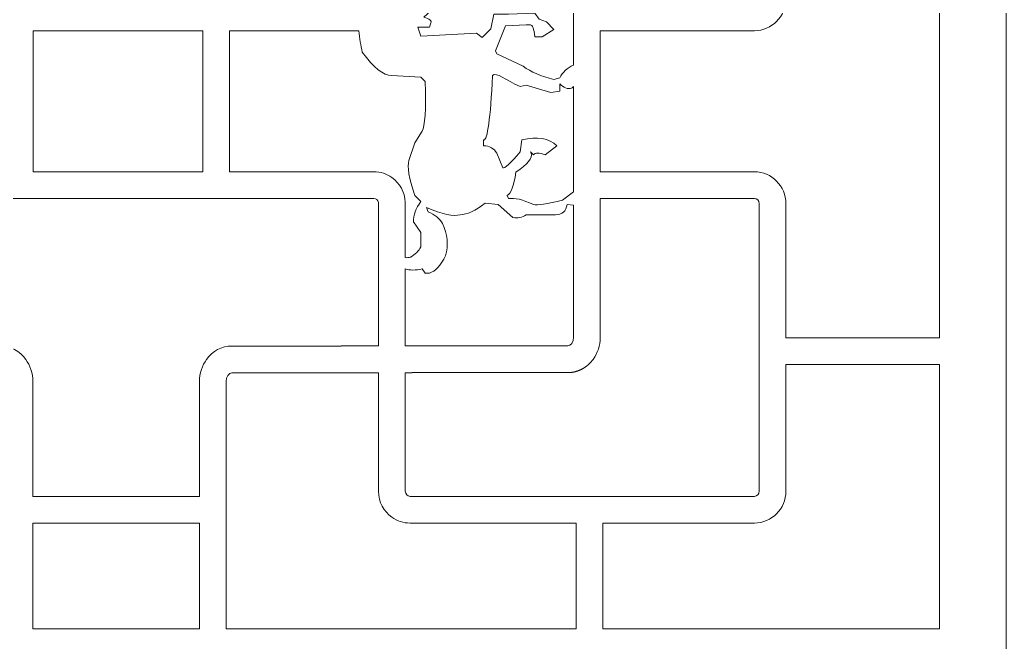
# Model space of a CAD drawing. Header units: centimetres. Extents: x -9.6 to 1.4, y -6.1 to 11.9.
# Drawn here: x -7.516 to -4.867, y 5.876 to 7.547 of the extents above; entities that cross this region are included whole.
import ezdxf

# ---------------------------------------------------------------- set-up
doc = ezdxf.new("R2010")
doc.units = ezdxf.units.CM
doc.header["$MEASUREMENT"] = 0
doc.layers.add('layer 1', color=7, linetype='Continuous')

msp = doc.modelspace()

# ---------------------------------------------------------------- linework, layer by layer
at = {"layer": 'layer 1', "color": 177, "lineweight": 9}
for points, knots in [([(-9.6444, -6.05124), (-9.6444, -6.05124), (-9.6444, 11.92325), (-9.6444, 11.92325), (-9.6444, 11.92325), (-9.6444, 11.92325), (-4.86713, 11.92325), (-4.86713, 11.92325), (-4.86713, 11.92325), (-4.86713, 11.92325), (-4.86713, -6.05124), (-4.86713, -6.05124), (-4.86713, -6.05124), (-4.86713, -6.05124), (-9.6444, -6.05124), (-9.6444, -6.05124)], [0, 0, 0, 0, 0.2, 0.2, 0.2, 0.2, 0.4, 0.4, 0.4, 0.4, 0.6, 0.6, 0.6, 0.6, 1, 1, 1, 1]), ([(-6.48184, 7.59049), (-6.48184, 7.59049), (-6.4436, 7.59371), (-6.4436, 7.59371), (-6.4436, 7.59371), (-6.4436, 7.59371), (-6.40829, 7.58575), (-6.40829, 7.58575), (-6.40829, 7.58575), (-6.40829, 7.58575), (-6.40418, 7.57792), (-6.40418, 7.57792), (-6.40418, 7.57792), (-6.40418, 7.57792), (-6.43166, 7.55417), (-6.43166, 7.55417), (-6.43166, 7.55417), (-6.41612, 7.54916), (-6.40958, 7.54402), (-6.41201, 7.53876), (-6.41201, 7.53876), (-6.41201, 7.53876), (-6.41625, 7.52669), (-6.41625, 7.52669), (-6.41625, 7.52669), (-6.41625, 7.52669), (-6.44745, 7.52669), (-6.44745, 7.52669), (-6.44745, 7.52669), (-6.44745, 7.52669), (-6.43949, 7.50332), (-6.43949, 7.50332), (-6.43949, 7.50332), (-6.43949, 7.50332), (-6.29016, 7.51128), (-6.29016, 7.51128), (-6.29016, 7.51128), (-6.29016, 7.51128), (-6.27476, 7.49921), (-6.27476, 7.49921), (-6.27476, 7.49921), (-6.27476, 7.49921), (-6.251, 7.52297), (-6.251, 7.52297), (-6.251, 7.52297), (-6.251, 7.52297), (-6.24317, 7.56213), (-6.24317, 7.56213), (-6.24317, 7.56213), (-6.24317, 7.56213), (-6.20362, 7.56213), (-6.20362, 7.56213), (-6.20362, 7.56213), (-6.20362, 7.56213), (-6.133, 7.56451), (-6.133, 7.56451), (-6.133, 7.56451), (-6.133, 7.56451), (-6.12132, 7.54871), (-6.12132, 7.54871), (-6.12132, 7.54871), (-6.12132, 7.54871), (-6.10167, 7.54114), (-6.10167, 7.54114), (-6.10167, 7.54114), (-6.10167, 7.54114), (-6.08216, 7.52124), (-6.08216, 7.52124), (-6.08216, 7.52124), (-6.08216, 7.52124), (-6.11336, 7.50159), (-6.11336, 7.50159), (-6.11336, 7.50159), (-6.11336, 7.50159), (-6.133, 7.50159), (-6.133, 7.50159), (-6.133, 7.50159), (-6.1357, 7.52265), (-6.13968, 7.53318), (-6.14495, 7.53318), (-6.14495, 7.53318), (-6.14495, 7.53318), (-6.15663, 7.53318), (-6.15663, 7.53318), (-6.15663, 7.53318), (-6.15663, 7.53318), (-6.21158, 7.5308), (-6.21158, 7.5308), (-6.21158, 7.5308), (-6.21158, 7.5308), (-6.23906, 7.4639), (-6.23906, 7.4639), (-6.23906, 7.4639), (-6.23906, 7.4639), (-6.23521, 7.45594), (-6.23521, 7.45594), (-6.23521, 7.45594), (-6.23521, 7.45594), (-6.16459, 7.42224), (-6.16459, 7.42224), (-6.16459, 7.42224), (-6.14353, 7.4067), (-6.11606, 7.39489), (-6.08216, 7.38693), (-6.08216, 7.38693), (-6.08216, 7.38693), (-6.06637, 7.39103), (-6.06637, 7.39103), (-6.06637, 7.39103), (-6.05862, 7.40616), (-6.04628, 7.41763), (-6.02913, 7.42545), (-6.02913, 7.42545), (-6.02913, 7.42545), (-6.02913, 7.92558), (-6.02913, 7.92558), (-6.02913, 7.92558), (-6.02913, 7.9384), (-6.03618, 7.94889), (-6.04479, 7.94889), (-6.04479, 7.94889), (-6.04479, 7.94889), (-6.48095, 7.94889), (-6.48095, 7.94889), (-6.48095, 7.94889), (-6.48095, 7.94889), (-6.48095, 7.78282), (-6.48095, 7.78282), (-6.48095, 7.78282), (-6.48095, 7.78282), (-6.481, 7.78282), (-6.481, 7.78282), (-6.481, 7.78282), (-6.481, 7.78282), (-6.481, 7.60291), (-6.481, 7.60291), (-6.481, 7.60291), (-6.481, 7.60191), (-6.48102, 7.60091), (-6.48106, 7.59992), (-6.48106, 7.59992), (-6.48106, 7.59992), (-6.481, 7.59966), (-6.481, 7.59966), (-6.481, 7.59966), (-6.48112, 7.59656), (-6.4814, 7.5935), (-6.48184, 7.59049)], [0, 0, 0, 0, 0.0263158, 0.0263158, 0.0263158, 0.0263158, 0.0526316, 0.0526316, 0.0526316, 0.0526316, 0.0789474, 0.0789474, 0.0789474, 0.0789474, 0.1052632, 0.1052632, 0.1052632, 0.1052632, 0.1315789, 0.1315789, 0.1315789, 0.1315789, 0.1578947, 0.1578947, 0.1578947, 0.1578947, 0.1842105, 0.1842105, 0.1842105, 0.1842105, 0.2105263, 0.2105263, 0.2105263, 0.2105263, 0.2368421, 0.2368421, 0.2368421, 0.2368421, 0.2631579, 0.2631579, 0.2631579, 0.2631579, 0.2894737, 0.2894737, 0.2894737, 0.2894737, 0.3157895, 0.3157895, 0.3157895, 0.3157895, 0.3421053, 0.3421053, 0.3421053, 0.3421053, 0.3684211, 0.3684211, 0.3684211, 0.3684211, 0.3947368, 0.3947368, 0.3947368, 0.3947368, 0.4210526, 0.4210526, 0.4210526, 0.4210526, 0.4473684, 0.4473684, 0.4473684, 0.4473684, 0.4736842, 0.4736842, 0.4736842, 0.4736842, 0.5, 0.5, 0.5, 0.5, 0.5263158, 0.5263158, 0.5263158, 0.5263158, 0.5526316, 0.5526316, 0.5526316, 0.5526316, 0.5789474, 0.5789474, 0.5789474, 0.5789474, 0.6052632, 0.6052632, 0.6052632, 0.6052632, 0.6315789, 0.6315789, 0.6315789, 0.6315789, 0.6578947, 0.6578947, 0.6578947, 0.6578947, 0.6842105, 0.6842105, 0.6842105, 0.6842105, 0.7105263, 0.7105263, 0.7105263, 0.7105263, 0.7368421, 0.7368421, 0.7368421, 0.7368421, 0.7631579, 0.7631579, 0.7631579, 0.7631579, 0.7894737, 0.7894737, 0.7894737, 0.7894737, 0.8157895, 0.8157895, 0.8157895, 0.8157895, 0.8421053, 0.8421053, 0.8421053, 0.8421053, 0.8684211, 0.8684211, 0.8684211, 0.8684211, 0.8947368, 0.8947368, 0.8947368, 0.8947368, 0.9210526, 0.9210526, 0.9210526, 0.9210526, 0.9473684, 0.9473684, 0.9473684, 0.9473684, 1, 1, 1, 1]), ([(-5.04627, 7.95083), (-5.04627, 7.95083), (-5.45904, 7.95083), (-5.45904, 7.95083), (-5.45904, 7.95083), (-5.45904, 7.95083), (-5.45904, 7.60291), (-5.45904, 7.60291), (-5.45904, 7.60291), (-5.45904, 7.55597), (-5.49708, 7.51757), (-5.54359, 7.51757), (-5.54359, 7.51757), (-5.54359, 7.51757), (-5.95747, 7.51757), (-5.95747, 7.51757), (-5.95747, 7.51757), (-5.95747, 7.51757), (-5.95747, 7.13891), (-5.95747, 7.13891), (-5.95747, 7.13891), (-5.95747, 7.13891), (-5.54359, 7.13891), (-5.54359, 7.13891), (-5.54359, 7.13891), (-5.49709, 7.13891), (-5.45904, 7.10051), (-5.45904, 7.05358), (-5.45904, 7.05358), (-5.45904, 7.05358), (-5.45904, 6.69314), (-5.45904, 6.69314), (-5.45904, 6.69314), (-5.45904, 6.69314), (-5.04627, 6.69314), (-5.04627, 6.69314), (-5.04627, 6.69314), (-5.04627, 6.69314), (-5.04627, 7.95083), (-5.04627, 7.95083)], [0, 0, 0, 0, 0.0909091, 0.0909091, 0.0909091, 0.0909091, 0.1818182, 0.1818182, 0.1818182, 0.1818182, 0.2727273, 0.2727273, 0.2727273, 0.2727273, 0.3636364, 0.3636364, 0.3636364, 0.3636364, 0.4545455, 0.4545455, 0.4545455, 0.4545455, 0.5454545, 0.5454545, 0.5454545, 0.5454545, 0.6363636, 0.6363636, 0.6363636, 0.6363636, 0.7272727, 0.7272727, 0.7272727, 0.7272727, 0.8181818, 0.8181818, 0.8181818, 0.8181818, 1, 1, 1, 1]), ([(-7.48005, 7.51757), (-7.48005, 7.51757), (-7.48005, 7.13891), (-7.48005, 7.13891), (-7.48005, 7.13891), (-7.48005, 7.13891), (-7.02508, 7.13891), (-7.02508, 7.13891), (-7.02508, 7.13891), (-7.02508, 7.13891), (-7.02508, 7.51757), (-7.02508, 7.51757), (-7.02508, 7.51757), (-7.02508, 7.51757), (-7.48005, 7.51757), (-7.48005, 7.51757)], [0, 0, 0, 0, 0.2, 0.2, 0.2, 0.2, 0.4, 0.4, 0.4, 0.4, 0.6, 0.6, 0.6, 0.6, 1, 1, 1, 1]), ([(-6.481, 6.9084), (-6.47665, 6.90809), (-6.4721, 6.90853), (-6.46735, 6.90973), (-6.46735, 6.90973), (-6.454, 6.91757), (-6.44476, 6.92668), (-6.43949, 6.93721), (-6.43949, 6.93721), (-6.43949, 6.93721), (-6.43949, 6.97637), (-6.43949, 6.97637), (-6.43949, 6.97637), (-6.43949, 6.97637), (-6.45939, 7.00424), (-6.45939, 7.00424), (-6.45939, 7.00424), (-6.45939, 7.02247), (-6.45284, 7.04083), (-6.43949, 7.05919), (-6.43949, 7.05919), (-6.43949, 7.05919), (-6.45528, 7.07498), (-6.45528, 7.07498), (-6.45528, 7.07498), (-6.47108, 7.12211), (-6.47634, 7.15343), (-6.47108, 7.16897), (-6.47108, 7.16897), (-6.47108, 7.16897), (-6.45528, 7.21635), (-6.45528, 7.21635), (-6.45528, 7.21635), (-6.45528, 7.21635), (-6.43577, 7.24755), (-6.43577, 7.24755), (-6.43577, 7.24755), (-6.42794, 7.2609), (-6.42537, 7.30546), (-6.42781, 7.38147), (-6.42781, 7.38147), (-6.42781, 7.38147), (-6.43949, 7.39315), (-6.43949, 7.39315), (-6.43949, 7.39315), (-6.43949, 7.39315), (-6.5182, 7.39726), (-6.5182, 7.39726), (-6.5182, 7.39726), (-6.53926, 7.39726), (-6.56545, 7.41819), (-6.59678, 7.46018), (-6.59678, 7.46018), (-6.60056, 7.47754), (-6.60347, 7.49666), (-6.60548, 7.51757), (-6.60548, 7.51757), (-6.60548, 7.51757), (-6.95343, 7.51757), (-6.95343, 7.51757), (-6.95343, 7.51757), (-6.95343, 7.51757), (-6.95343, 7.13891), (-6.95343, 7.13891), (-6.95343, 7.13891), (-6.95343, 7.13891), (-6.56555, 7.13891), (-6.56555, 7.13891), (-6.56555, 7.13891), (-6.54753, 7.13891), (-6.53078, 7.13314), (-6.51702, 7.12334), (-6.51702, 7.12334), (-6.51702, 7.12334), (-6.51698, 7.12336), (-6.51698, 7.12336), (-6.51698, 7.12336), (-6.49604, 7.10847), (-6.48203, 7.08425), (-6.481, 7.05682), (-6.481, 7.05682), (-6.481, 7.05682), (-6.48106, 7.05656), (-6.48106, 7.05656), (-6.48106, 7.05656), (-6.48102, 7.05557), (-6.481, 7.05457), (-6.481, 7.05358), (-6.481, 7.05358), (-6.481, 7.05358), (-6.481, 6.9084), (-6.481, 6.9084)], [0, 0, 0, 0, 0.0416667, 0.0416667, 0.0416667, 0.0416667, 0.0833333, 0.0833333, 0.0833333, 0.0833333, 0.125, 0.125, 0.125, 0.125, 0.1666667, 0.1666667, 0.1666667, 0.1666667, 0.2083333, 0.2083333, 0.2083333, 0.2083333, 0.25, 0.25, 0.25, 0.25, 0.2916667, 0.2916667, 0.2916667, 0.2916667, 0.3333333, 0.3333333, 0.3333333, 0.3333333, 0.375, 0.375, 0.375, 0.375, 0.4166667, 0.4166667, 0.4166667, 0.4166667, 0.4583333, 0.4583333, 0.4583333, 0.4583333, 0.5, 0.5, 0.5, 0.5, 0.5416667, 0.5416667, 0.5416667, 0.5416667, 0.5833333, 0.5833333, 0.5833333, 0.5833333, 0.625, 0.625, 0.625, 0.625, 0.6666667, 0.6666667, 0.6666667, 0.6666667, 0.7083333, 0.7083333, 0.7083333, 0.7083333, 0.75, 0.75, 0.75, 0.75, 0.7916667, 0.7916667, 0.7916667, 0.7916667, 0.8333333, 0.8333333, 0.8333333, 0.8333333, 0.875, 0.875, 0.875, 0.875, 0.9166667, 0.9166667, 0.9166667, 0.9166667, 1, 1, 1, 1]), ([(-6.02913, 7.3683), (-6.03066, 7.366), (-6.03253, 7.3644), (-6.03478, 7.36356), (-6.03478, 7.36356), (-6.04494, 7.35972), (-6.05584, 7.36471), (-6.06637, 7.37524), (-6.06637, 7.37524), (-6.06637, 7.37524), (-6.06637, 7.35572), (-6.06637, 7.35572), (-6.06637, 7.35572), (-6.06637, 7.35572), (-6.08973, 7.35162), (-6.08973, 7.35162), (-6.08973, 7.35162), (-6.08973, 7.35162), (-6.15663, 7.37152), (-6.15663, 7.37152), (-6.15663, 7.37152), (-6.15663, 7.37152), (-6.17242, 7.36741), (-6.17242, 7.36741), (-6.17242, 7.36741), (-6.21184, 7.38564), (-6.23662, 7.40753), (-6.24689, 7.39726), (-6.24689, 7.39726), (-6.25216, 7.28196), (-6.26012, 7.22431), (-6.27065, 7.22431), (-6.27065, 7.22431), (-6.27065, 7.22431), (-6.27065, 7.20852), (-6.27065, 7.20852), (-6.27065, 7.20852), (-6.25485, 7.20852), (-6.24304, 7.20197), (-6.23521, 7.18887), (-6.23521, 7.18887), (-6.23521, 7.18887), (-6.21942, 7.14945), (-6.21942, 7.14945), (-6.21942, 7.14945), (-6.21415, 7.14689), (-6.19849, 7.16127), (-6.17242, 7.19272), (-6.17242, 7.19272), (-6.17242, 7.19272), (-6.16831, 7.22431), (-6.16831, 7.22431), (-6.16831, 7.22431), (-6.12646, 7.23484), (-6.09513, 7.22957), (-6.0742, 7.20852), (-6.0742, 7.20852), (-6.0742, 7.20852), (-6.10553, 7.18476), (-6.10553, 7.18476), (-6.10553, 7.18476), (-6.12132, 7.19003), (-6.13185, 7.19003), (-6.13711, 7.18476), (-6.13711, 7.18476), (-6.13711, 7.18476), (-6.14495, 7.19272), (-6.14495, 7.19272), (-6.14495, 7.19272), (-6.13699, 7.1822), (-6.1461, 7.1664), (-6.17242, 7.1456), (-6.17242, 7.1456), (-6.17242, 7.1456), (-6.18411, 7.13777), (-6.18411, 7.13777), (-6.18411, 7.13777), (-6.18937, 7.10118), (-6.19733, 7.08025), (-6.20786, 7.07498), (-6.20786, 7.07498), (-6.20786, 7.07498), (-6.20362, 7.06702), (-6.20362, 7.06702), (-6.20362, 7.06702), (-6.18809, 7.06959), (-6.16587, 7.06433), (-6.13711, 7.05123), (-6.13711, 7.05123), (-6.12658, 7.04866), (-6.10039, 7.05264), (-6.0584, 7.06291), (-6.0584, 7.06291), (-6.0584, 7.06291), (-6.02913, 7.08473), (-6.02913, 7.08473), (-6.02913, 7.08473), (-6.02913, 7.08473), (-6.02913, 7.3683), (-6.02913, 7.3683)], [0, 0, 0, 0, 0.0384615, 0.0384615, 0.0384615, 0.0384615, 0.0769231, 0.0769231, 0.0769231, 0.0769231, 0.1153846, 0.1153846, 0.1153846, 0.1153846, 0.1538462, 0.1538462, 0.1538462, 0.1538462, 0.1923077, 0.1923077, 0.1923077, 0.1923077, 0.2307692, 0.2307692, 0.2307692, 0.2307692, 0.2692308, 0.2692308, 0.2692308, 0.2692308, 0.3076923, 0.3076923, 0.3076923, 0.3076923, 0.3461538, 0.3461538, 0.3461538, 0.3461538, 0.3846154, 0.3846154, 0.3846154, 0.3846154, 0.4230769, 0.4230769, 0.4230769, 0.4230769, 0.4615385, 0.4615385, 0.4615385, 0.4615385, 0.5, 0.5, 0.5, 0.5, 0.5384615, 0.5384615, 0.5384615, 0.5384615, 0.5769231, 0.5769231, 0.5769231, 0.5769231, 0.6153846, 0.6153846, 0.6153846, 0.6153846, 0.6538462, 0.6538462, 0.6538462, 0.6538462, 0.6923077, 0.6923077, 0.6923077, 0.6923077, 0.7307692, 0.7307692, 0.7307692, 0.7307692, 0.7692308, 0.7692308, 0.7692308, 0.7692308, 0.8076923, 0.8076923, 0.8076923, 0.8076923, 0.8461538, 0.8461538, 0.8461538, 0.8461538, 0.8846154, 0.8846154, 0.8846154, 0.8846154, 0.9230769, 0.9230769, 0.9230769, 0.9230769, 1, 1, 1, 1]), ([(-7.03385, 6.26709), (-7.03385, 6.26709), (-7.03385, 6.57594), (-7.03385, 6.57594), (-7.03385, 6.57594), (-7.03385, 6.59836), (-7.02661, 6.61903), (-7.01454, 6.63532), (-7.01454, 6.63532), (-7.01454, 6.63532), (-7.01465, 6.63546), (-7.01465, 6.63546), (-7.01465, 6.63546), (-6.99861, 6.65721), (-6.974, 6.67119), (-6.94653, 6.67119), (-6.94653, 6.67119), (-6.94653, 6.67119), (-6.6535, 6.67119), (-6.6535, 6.67119), (-6.6535, 6.67119), (-6.6535, 6.67119), (-6.6535, 6.67139), (-6.6535, 6.67139), (-6.6535, 6.67139), (-6.6535, 6.67139), (-6.55303, 6.67139), (-6.55303, 6.67139), (-6.55303, 6.67139), (-6.55303, 6.67139), (-6.55303, 7.05358), (-6.55303, 7.05358), (-6.55303, 7.05358), (-6.55303, 7.05458), (-6.55301, 7.05557), (-6.55298, 7.05656), (-6.55298, 7.05656), (-6.55427, 7.06265), (-6.55944, 7.06725), (-6.56555, 7.06725), (-6.56555, 7.06725), (-6.56555, 7.06725), (-7.97234, 7.06725), (-7.97234, 7.06725), (-7.97234, 7.06725), (-7.97837, 7.06725), (-7.98348, 7.06279), (-7.98487, 7.05682), (-7.98487, 7.05682), (-7.98487, 7.05682), (-7.98487, 7.05682), (-7.98487, 7.05682), (-7.98487, 7.05682), (-7.98487, 7.05682), (-7.98487, 7.05681), (-7.98487, 7.05681), (-7.98487, 7.05681), (-7.98487, 7.05681), (-7.98489, 7.05672), (-7.98489, 7.05672), (-7.98489, 7.05672), (-7.98489, 7.05672), (-7.9849, 7.05667), (-7.9849, 7.05667), (-7.9849, 7.05667), (-7.9849, 7.05667), (-7.9849, 7.05665), (-7.9849, 7.05665), (-7.9849, 7.05665), (-7.9849, 7.05665), (-7.98491, 7.05662), (-7.98491, 7.05662), (-7.98491, 7.05662), (-7.98491, 7.05662), (-7.98497, 7.05632), (-7.98497, 7.05632), (-7.98497, 7.05632), (-7.98497, 7.05632), (-7.98497, 7.05632), (-7.98497, 7.05632), (-7.98497, 7.05632), (-7.98497, 7.05632), (-7.98503, 7.05603), (-7.98503, 7.05603), (-7.98503, 7.05603), (-7.98503, 7.05603), (-7.98503, 7.05599), (-7.98503, 7.05599), (-7.98503, 7.05599), (-7.98503, 7.05599), (-7.98503, 7.05598), (-7.98503, 7.05598), (-7.98503, 7.05598), (-7.98503, 7.05598), (-7.98508, 7.05568), (-7.98508, 7.05568), (-7.98508, 7.05568), (-7.98508, 7.05568), (-7.98509, 7.05565), (-7.98509, 7.05565), (-7.98509, 7.05565), (-7.98509, 7.05565), (-7.98509, 7.05563), (-7.98509, 7.05563), (-7.98509, 7.05563), (-7.98509, 7.05563), (-7.9851, 7.05558), (-7.9851, 7.05558), (-7.9851, 7.05558), (-7.98517, 7.05504), (-7.98522, 7.05449), (-7.98523, 7.05394), (-7.98523, 7.05394), (-7.98523, 7.05394), (-7.98523, 7.05393), (-7.98523, 7.05393), (-7.98523, 7.05393), (-7.98523, 7.05393), (-7.98523, 7.05358), (-7.98523, 7.05358), (-7.98523, 7.05358), (-7.98523, 7.05358), (-7.98523, 6.83957), (-7.98523, 6.83957), (-7.98523, 6.83957), (-7.98523, 6.83957), (-7.9848, 6.83957), (-7.9848, 6.83957), (-7.9848, 6.83957), (-7.9848, 6.83957), (-7.9848, 6.67139), (-7.9848, 6.67139), (-7.9848, 6.67139), (-7.9848, 6.67139), (-7.86145, 6.67139), (-7.86145, 6.67139), (-7.86145, 6.67139), (-7.86145, 6.67139), (-7.86145, 6.67119), (-7.86145, 6.67119), (-7.86145, 6.67119), (-7.86145, 6.67119), (-7.56843, 6.67119), (-7.56843, 6.67119), (-7.56843, 6.67119), (-7.54096, 6.67119), (-7.51635, 6.65721), (-7.50031, 6.63546), (-7.50031, 6.63546), (-7.50031, 6.63546), (-7.50041, 6.63532), (-7.50041, 6.63532), (-7.50041, 6.63532), (-7.48835, 6.61903), (-7.48111, 6.59835), (-7.48111, 6.57594), (-7.48111, 6.57594), (-7.48111, 6.57594), (-7.48111, 6.26709), (-7.48111, 6.26709), (-7.48111, 6.26709), (-7.48111, 6.26709), (-7.03385, 6.26709), (-7.03385, 6.26709)], [0, 0, 0, 0, 0.0238095, 0.0238095, 0.0238095, 0.0238095, 0.047619, 0.047619, 0.047619, 0.047619, 0.0714286, 0.0714286, 0.0714286, 0.0714286, 0.0952381, 0.0952381, 0.0952381, 0.0952381, 0.1190476, 0.1190476, 0.1190476, 0.1190476, 0.1428571, 0.1428571, 0.1428571, 0.1428571, 0.1666667, 0.1666667, 0.1666667, 0.1666667, 0.1904762, 0.1904762, 0.1904762, 0.1904762, 0.2142857, 0.2142857, 0.2142857, 0.2142857, 0.2380952, 0.2380952, 0.2380952, 0.2380952, 0.2619048, 0.2619048, 0.2619048, 0.2619048, 0.2857143, 0.2857143, 0.2857143, 0.2857143, 0.3095238, 0.3095238, 0.3095238, 0.3095238, 0.3333333, 0.3333333, 0.3333333, 0.3333333, 0.3571429, 0.3571429, 0.3571429, 0.3571429, 0.3809524, 0.3809524, 0.3809524, 0.3809524, 0.4047619, 0.4047619, 0.4047619, 0.4047619, 0.4285714, 0.4285714, 0.4285714, 0.4285714, 0.452381, 0.452381, 0.452381, 0.452381, 0.4761905, 0.4761905, 0.4761905, 0.4761905, 0.5, 0.5, 0.5, 0.5, 0.5238095, 0.5238095, 0.5238095, 0.5238095, 0.547619, 0.547619, 0.547619, 0.547619, 0.5714286, 0.5714286, 0.5714286, 0.5714286, 0.5952381, 0.5952381, 0.5952381, 0.5952381, 0.6190476, 0.6190476, 0.6190476, 0.6190476, 0.6428571, 0.6428571, 0.6428571, 0.6428571, 0.6666667, 0.6666667, 0.6666667, 0.6666667, 0.6904762, 0.6904762, 0.6904762, 0.6904762, 0.7142857, 0.7142857, 0.7142857, 0.7142857, 0.7380952, 0.7380952, 0.7380952, 0.7380952, 0.7619048, 0.7619048, 0.7619048, 0.7619048, 0.7857143, 0.7857143, 0.7857143, 0.7857143, 0.8095238, 0.8095238, 0.8095238, 0.8095238, 0.8333333, 0.8333333, 0.8333333, 0.8333333, 0.8571429, 0.8571429, 0.8571429, 0.8571429, 0.8809524, 0.8809524, 0.8809524, 0.8809524, 0.9047619, 0.9047619, 0.9047619, 0.9047619, 0.9285714, 0.9285714, 0.9285714, 0.9285714, 0.952381, 0.952381, 0.952381, 0.952381, 1, 1, 1, 1]), ([(-6.02913, 7.04888), (-6.02913, 7.04888), (-6.04646, 7.05123), (-6.04646, 7.05123), (-6.04646, 7.05123), (-6.04916, 7.03287), (-6.05969, 7.02375), (-6.07805, 7.02375), (-6.07805, 7.02375), (-6.07805, 7.02375), (-6.15663, 7.02375), (-6.15663, 7.02375), (-6.15663, 7.02375), (-6.16716, 7.01605), (-6.17897, 7.01335), (-6.19194, 7.01592), (-6.19194, 7.01592), (-6.19194, 7.01592), (-6.23149, 7.05123), (-6.23149, 7.05123), (-6.23149, 7.05123), (-6.23149, 7.05123), (-6.26679, 7.05495), (-6.26679, 7.05495), (-6.26679, 7.05495), (-6.29299, 7.03415), (-6.31507, 7.02375), (-6.33343, 7.02375), (-6.33343, 7.02375), (-6.3518, 7.01849), (-6.38197, 7.02504), (-6.42408, 7.04327), (-6.42408, 7.04327), (-6.42408, 7.04327), (-6.41997, 7.03171), (-6.41997, 7.03171), (-6.41997, 7.03171), (-6.40161, 7.02362), (-6.38865, 7.01309), (-6.38081, 7.00013), (-6.38081, 7.00013), (-6.36759, 6.97124), (-6.36489, 6.94235), (-6.37298, 6.91359), (-6.37298, 6.91359), (-6.38595, 6.88752), (-6.40046, 6.87186), (-6.41625, 6.86659), (-6.41625, 6.86659), (-6.41625, 6.86659), (-6.42781, 6.86659), (-6.42781, 6.86659), (-6.42781, 6.86659), (-6.42781, 6.86659), (-6.43577, 6.87815), (-6.43577, 6.87815), (-6.43577, 6.87815), (-6.45369, 6.87414), (-6.46876, 6.87414), (-6.481, 6.87812), (-6.481, 6.87812), (-6.481, 6.87812), (-6.481, 6.87366), (-6.481, 6.87366), (-6.481, 6.87366), (-6.481, 6.87366), (-6.48095, 6.87366), (-6.48095, 6.87366), (-6.48095, 6.87366), (-6.48095, 6.87366), (-6.48095, 6.67139), (-6.48095, 6.67139), (-6.48095, 6.67139), (-6.48095, 6.67139), (-6.04479, 6.67139), (-6.04479, 6.67139), (-6.04479, 6.67139), (-6.03618, 6.67139), (-6.02913, 6.68188), (-6.02913, 6.69471), (-6.02913, 6.69471), (-6.02913, 6.69471), (-6.02913, 7.04888), (-6.02913, 7.04888)], [0, 0, 0, 0, 0.0454545, 0.0454545, 0.0454545, 0.0454545, 0.0909091, 0.0909091, 0.0909091, 0.0909091, 0.1363636, 0.1363636, 0.1363636, 0.1363636, 0.1818182, 0.1818182, 0.1818182, 0.1818182, 0.2272727, 0.2272727, 0.2272727, 0.2272727, 0.2727273, 0.2727273, 0.2727273, 0.2727273, 0.3181818, 0.3181818, 0.3181818, 0.3181818, 0.3636364, 0.3636364, 0.3636364, 0.3636364, 0.4090909, 0.4090909, 0.4090909, 0.4090909, 0.4545455, 0.4545455, 0.4545455, 0.4545455, 0.5, 0.5, 0.5, 0.5, 0.5454545, 0.5454545, 0.5454545, 0.5454545, 0.5909091, 0.5909091, 0.5909091, 0.5909091, 0.6363636, 0.6363636, 0.6363636, 0.6363636, 0.6818182, 0.6818182, 0.6818182, 0.6818182, 0.7272727, 0.7272727, 0.7272727, 0.7272727, 0.7727273, 0.7727273, 0.7727273, 0.7727273, 0.8181818, 0.8181818, 0.8181818, 0.8181818, 0.8636364, 0.8636364, 0.8636364, 0.8636364, 0.9090909, 0.9090909, 0.9090909, 0.9090909, 1, 1, 1, 1]), ([(-6.48095, 6.59925), (-6.48095, 6.59925), (-6.48095, 6.28132), (-6.48095, 6.28132), (-6.48095, 6.28132), (-6.48095, 6.2738), (-6.47514, 6.26764), (-6.46805, 6.26764), (-6.46805, 6.26764), (-6.46805, 6.26764), (-5.54359, 6.26764), (-5.54359, 6.26764), (-5.54359, 6.26764), (-5.5365, 6.26764), (-5.5307, 6.27379), (-5.5307, 6.28132), (-5.5307, 6.28132), (-5.5307, 6.28132), (-5.5307, 7.05358), (-5.5307, 7.05358), (-5.5307, 7.05358), (-5.5307, 7.0611), (-5.5365, 7.06725), (-5.54359, 7.06725), (-5.54359, 7.06725), (-5.54359, 7.06725), (-5.95747, 7.06725), (-5.95747, 7.06725), (-5.95747, 7.06725), (-5.95747, 7.06725), (-5.95747, 6.69471), (-5.95747, 6.69471), (-5.95747, 6.69471), (-5.95747, 6.67235), (-5.96468, 6.65174), (-5.97668, 6.63546), (-5.97668, 6.63546), (-5.97668, 6.63546), (-5.97668, 6.63546), (-5.97668, 6.63546), (-5.97668, 6.63546), (-5.97668, 6.63546), (-5.97687, 6.6352), (-5.97687, 6.6352), (-5.97687, 6.6352), (-5.97728, 6.63465), (-5.9777, 6.6341), (-5.97812, 6.63356), (-5.97812, 6.63356), (-5.97812, 6.63356), (-5.97828, 6.63336), (-5.97828, 6.63336), (-5.97828, 6.63336), (-5.97877, 6.63273), (-5.97927, 6.6321), (-5.97978, 6.63148), (-5.97978, 6.63148), (-5.97978, 6.63148), (-5.97978, 6.63148), (-5.97978, 6.63148), (-5.97978, 6.63148), (-5.98192, 6.62888), (-5.98418, 6.62642), (-5.98656, 6.62409), (-5.98656, 6.62409), (-5.98656, 6.62409), (-5.98658, 6.62408), (-5.98658, 6.62408), (-5.98658, 6.62408), (-5.98712, 6.62355), (-5.98766, 6.62303), (-5.98821, 6.62252), (-5.98821, 6.62252), (-5.98821, 6.62252), (-5.98869, 6.62208), (-5.98869, 6.62208), (-5.98869, 6.62208), (-5.98908, 6.62173), (-5.98947, 6.62137), (-5.98987, 6.62102), (-5.98987, 6.62102), (-5.98987, 6.62102), (-5.99051, 6.62045), (-5.99051, 6.62045), (-5.99051, 6.62045), (-5.99083, 6.62018), (-5.99115, 6.61991), (-5.99147, 6.61964), (-5.99147, 6.61964), (-5.99174, 6.61941), (-5.992, 6.61919), (-5.99227, 6.61897), (-5.99227, 6.61897), (-5.9925, 6.61878), (-5.99274, 6.61859), (-5.99297, 6.6184), (-5.99297, 6.6184), (-5.99334, 6.6181), (-5.99372, 6.6178), (-5.99409, 6.61751), (-5.99409, 6.61751), (-5.99432, 6.61733), (-5.99455, 6.61715), (-5.99478, 6.61698), (-5.99478, 6.61698), (-5.99478, 6.61698), (-5.99545, 6.61647), (-5.99545, 6.61647), (-5.99545, 6.61647), (-5.99586, 6.61617), (-5.99626, 6.61587), (-5.99667, 6.61557), (-5.99667, 6.61557), (-5.99667, 6.61557), (-5.99734, 6.61509), (-5.99734, 6.61509), (-5.99734, 6.61509), (-5.99734, 6.61509), (-5.99801, 6.61462), (-5.99801, 6.61462), (-5.99801, 6.61462), (-5.9984, 6.61434), (-5.9988, 6.61407), (-5.9992, 6.61381), (-5.9992, 6.61381), (-5.99945, 6.61364), (-5.9997, 6.61347), (-5.99995, 6.61331), (-5.99995, 6.61331), (-6.00035, 6.61305), (-6.00076, 6.61278), (-6.00116, 6.61253), (-6.00116, 6.61253), (-6.00116, 6.61253), (-6.0018, 6.61213), (-6.0018, 6.61213), (-6.0018, 6.61213), (-6.00213, 6.61193), (-6.00246, 6.61173), (-6.00279, 6.61153), (-6.00279, 6.61153), (-6.00309, 6.61134), (-6.0034, 6.61116), (-6.00371, 6.61098), (-6.00371, 6.61098), (-6.00407, 6.61077), (-6.00444, 6.61056), (-6.0048, 6.61035), (-6.0048, 6.61035), (-6.0048, 6.61035), (-6.0053, 6.61007), (-6.0053, 6.61007), (-6.0053, 6.61007), (-6.00578, 6.6098), (-6.00628, 6.60954), (-6.00677, 6.60927), (-6.00677, 6.60927), (-6.00677, 6.60927), (-6.0073, 6.609), (-6.0073, 6.609), (-6.0073, 6.609), (-6.00777, 6.60875), (-6.00825, 6.60851), (-6.00872, 6.60827), (-6.00872, 6.60827), (-6.00894, 6.60816), (-6.00916, 6.60806), (-6.00937, 6.60795), (-6.00937, 6.60795), (-6.00973, 6.60778), (-6.01008, 6.60761), (-6.01044, 6.60744), (-6.01044, 6.60744), (-6.01073, 6.6073), (-6.01102, 6.60717), (-6.01131, 6.60704), (-6.01131, 6.60704), (-6.01171, 6.60686), (-6.0121, 6.60668), (-6.0125, 6.60651), (-6.0125, 6.60651), (-6.0125, 6.60651), (-6.01302, 6.60628), (-6.01302, 6.60628), (-6.01302, 6.60628), (-6.01353, 6.60606), (-6.01405, 6.60585), (-6.01456, 6.60564), (-6.01456, 6.60564), (-6.01456, 6.60564), (-6.01509, 6.60543), (-6.01509, 6.60543), (-6.01509, 6.60543), (-6.01562, 6.60522), (-6.01617, 6.60501), (-6.01671, 6.6048), (-6.01671, 6.6048), (-6.01671, 6.6048), (-6.01714, 6.60465), (-6.01714, 6.60465), (-6.01714, 6.60465), (-6.01762, 6.60447), (-6.01809, 6.6043), (-6.01857, 6.60414), (-6.01857, 6.60414), (-6.01857, 6.60414), (-6.01923, 6.60391), (-6.01923, 6.60391), (-6.01923, 6.60391), (-6.01972, 6.60375), (-6.02021, 6.60359), (-6.02071, 6.60343), (-6.02071, 6.60343), (-6.02071, 6.60343), (-6.02109, 6.60331), (-6.02109, 6.60331), (-6.02109, 6.60331), (-6.02166, 6.60314), (-6.02223, 6.60297), (-6.02281, 6.6028), (-6.02281, 6.6028), (-6.02281, 6.6028), (-6.02325, 6.60268), (-6.02325, 6.60268), (-6.02325, 6.60268), (-6.02384, 6.60251), (-6.02443, 6.60236), (-6.02503, 6.6022), (-6.02503, 6.6022), (-6.02503, 6.6022), (-6.02536, 6.60212), (-6.02536, 6.60212), (-6.02536, 6.60212), (-6.02592, 6.60198), (-6.02648, 6.60185), (-6.02705, 6.60172), (-6.02705, 6.60172), (-6.02705, 6.60172), (-6.02748, 6.60162), (-6.02748, 6.60162), (-6.02748, 6.60162), (-6.02802, 6.6015), (-6.02857, 6.60139), (-6.02912, 6.60128), (-6.02912, 6.60128), (-6.02912, 6.60128), (-6.02952, 6.6012), (-6.02952, 6.6012), (-6.02952, 6.6012), (-6.03012, 6.60108), (-6.03072, 6.60098), (-6.03132, 6.60087), (-6.03132, 6.60087), (-6.03132, 6.60087), (-6.03173, 6.6008), (-6.03173, 6.6008), (-6.03173, 6.6008), (-6.03236, 6.6007), (-6.03298, 6.6006), (-6.03361, 6.60052), (-6.03361, 6.60052), (-6.03361, 6.60052), (-6.03387, 6.60048), (-6.03387, 6.60048), (-6.03387, 6.60048), (-6.03453, 6.60039), (-6.03519, 6.6003), (-6.03585, 6.60023), (-6.03585, 6.60023), (-6.03585, 6.60023), (-6.03589, 6.60023), (-6.03589, 6.60023), (-6.03589, 6.60023), (-6.03589, 6.60023), (-6.0359, 6.60023), (-6.0359, 6.60023), (-6.0359, 6.60023), (-6.0359, 6.60023), (-6.03596, 6.60022), (-6.03596, 6.60022), (-6.03596, 6.60022), (-6.03659, 6.60015), (-6.03723, 6.60009), (-6.03786, 6.60003), (-6.03786, 6.60003), (-6.03786, 6.60003), (-6.03824, 6.6), (-6.03824, 6.6), (-6.03824, 6.6), (-6.03886, 6.59995), (-6.03949, 6.59991), (-6.04012, 6.59987), (-6.04012, 6.59987), (-6.04012, 6.59987), (-6.04052, 6.59985), (-6.04052, 6.59985), (-6.04052, 6.59985), (-6.04116, 6.59981), (-6.0418, 6.59979), (-6.04244, 6.59977), (-6.04244, 6.59977), (-6.04244, 6.59977), (-6.04274, 6.59976), (-6.04274, 6.59976), (-6.04274, 6.59976), (-6.04342, 6.59974), (-6.04411, 6.59973), (-6.04479, 6.59973), (-6.04479, 6.59973), (-6.04479, 6.59973), (-6.46262, 6.59973), (-6.46262, 6.59973), (-6.46262, 6.59973), (-6.46262, 6.59973), (-6.46262, 6.59925), (-6.46262, 6.59925), (-6.46262, 6.59925), (-6.46262, 6.59925), (-6.48095, 6.59925), (-6.48095, 6.59925)], [0, 0, 0, 0, 0.0123457, 0.0123457, 0.0123457, 0.0123457, 0.0246914, 0.0246914, 0.0246914, 0.0246914, 0.037037, 0.037037, 0.037037, 0.037037, 0.0493827, 0.0493827, 0.0493827, 0.0493827, 0.0617284, 0.0617284, 0.0617284, 0.0617284, 0.0740741, 0.0740741, 0.0740741, 0.0740741, 0.0864198, 0.0864198, 0.0864198, 0.0864198, 0.0987654, 0.0987654, 0.0987654, 0.0987654, 0.1111111, 0.1111111, 0.1111111, 0.1111111, 0.1234568, 0.1234568, 0.1234568, 0.1234568, 0.1358025, 0.1358025, 0.1358025, 0.1358025, 0.1481481, 0.1481481, 0.1481481, 0.1481481, 0.1604938, 0.1604938, 0.1604938, 0.1604938, 0.1728395, 0.1728395, 0.1728395, 0.1728395, 0.1851852, 0.1851852, 0.1851852, 0.1851852, 0.1975309, 0.1975309, 0.1975309, 0.1975309, 0.2098765, 0.2098765, 0.2098765, 0.2098765, 0.2222222, 0.2222222, 0.2222222, 0.2222222, 0.2345679, 0.2345679, 0.2345679, 0.2345679, 0.2469136, 0.2469136, 0.2469136, 0.2469136, 0.2592593, 0.2592593, 0.2592593, 0.2592593, 0.2716049, 0.2716049, 0.2716049, 0.2716049, 0.2839506, 0.2839506, 0.2839506, 0.2839506, 0.2962963, 0.2962963, 0.2962963, 0.2962963, 0.308642, 0.308642, 0.308642, 0.308642, 0.3209877, 0.3209877, 0.3209877, 0.3209877, 0.3333333, 0.3333333, 0.3333333, 0.3333333, 0.345679, 0.345679, 0.345679, 0.345679, 0.3580247, 0.3580247, 0.3580247, 0.3580247, 0.3703704, 0.3703704, 0.3703704, 0.3703704, 0.382716, 0.382716, 0.382716, 0.382716, 0.3950617, 0.3950617, 0.3950617, 0.3950617, 0.4074074, 0.4074074, 0.4074074, 0.4074074, 0.4197531, 0.4197531, 0.4197531, 0.4197531, 0.4320988, 0.4320988, 0.4320988, 0.4320988, 0.4444444, 0.4444444, 0.4444444, 0.4444444, 0.4567901, 0.4567901, 0.4567901, 0.4567901, 0.4691358, 0.4691358, 0.4691358, 0.4691358, 0.4814815, 0.4814815, 0.4814815, 0.4814815, 0.4938272, 0.4938272, 0.4938272, 0.4938272, 0.5061728, 0.5061728, 0.5061728, 0.5061728, 0.5185185, 0.5185185, 0.5185185, 0.5185185, 0.5308642, 0.5308642, 0.5308642, 0.5308642, 0.5432099, 0.5432099, 0.5432099, 0.5432099, 0.5555556, 0.5555556, 0.5555556, 0.5555556, 0.5679012, 0.5679012, 0.5679012, 0.5679012, 0.5802469, 0.5802469, 0.5802469, 0.5802469, 0.5925926, 0.5925926, 0.5925926, 0.5925926, 0.6049383, 0.6049383, 0.6049383, 0.6049383, 0.617284, 0.617284, 0.617284, 0.617284, 0.6296296, 0.6296296, 0.6296296, 0.6296296, 0.6419753, 0.6419753, 0.6419753, 0.6419753, 0.654321, 0.654321, 0.654321, 0.654321, 0.6666667, 0.6666667, 0.6666667, 0.6666667, 0.6790123, 0.6790123, 0.6790123, 0.6790123, 0.691358, 0.691358, 0.691358, 0.691358, 0.7037037, 0.7037037, 0.7037037, 0.7037037, 0.7160494, 0.7160494, 0.7160494, 0.7160494, 0.7283951, 0.7283951, 0.7283951, 0.7283951, 0.7407407, 0.7407407, 0.7407407, 0.7407407, 0.7530864, 0.7530864, 0.7530864, 0.7530864, 0.7654321, 0.7654321, 0.7654321, 0.7654321, 0.7777778, 0.7777778, 0.7777778, 0.7777778, 0.7901235, 0.7901235, 0.7901235, 0.7901235, 0.8024691, 0.8024691, 0.8024691, 0.8024691, 0.8148148, 0.8148148, 0.8148148, 0.8148148, 0.8271605, 0.8271605, 0.8271605, 0.8271605, 0.8395062, 0.8395062, 0.8395062, 0.8395062, 0.8518519, 0.8518519, 0.8518519, 0.8518519, 0.8641975, 0.8641975, 0.8641975, 0.8641975, 0.8765432, 0.8765432, 0.8765432, 0.8765432, 0.8888889, 0.8888889, 0.8888889, 0.8888889, 0.9012346, 0.9012346, 0.9012346, 0.9012346, 0.9135802, 0.9135802, 0.9135802, 0.9135802, 0.9259259, 0.9259259, 0.9259259, 0.9259259, 0.9382716, 0.9382716, 0.9382716, 0.9382716, 0.9506173, 0.9506173, 0.9506173, 0.9506173, 0.962963, 0.962963, 0.962963, 0.962963, 0.9753086, 0.9753086, 0.9753086, 0.9753086, 1, 1, 1, 1]), ([(-6.96219, 5.91185), (-6.96219, 5.91185), (-6.02214, 5.91185), (-6.02214, 5.91185), (-6.02214, 5.91185), (-6.02214, 5.91185), (-6.02214, 6.19598), (-6.02214, 6.19598), (-6.02214, 6.19598), (-6.02214, 6.19598), (-6.46805, 6.19598), (-6.46805, 6.19598), (-6.46805, 6.19598), (-6.48616, 6.19598), (-6.50298, 6.2018), (-6.51677, 6.21168), (-6.51677, 6.21168), (-6.51677, 6.21168), (-6.51698, 6.21153), (-6.51698, 6.21153), (-6.51698, 6.21153), (-6.53874, 6.22701), (-6.55303, 6.25256), (-6.55303, 6.28132), (-6.55303, 6.28132), (-6.55303, 6.28132), (-6.55303, 6.59925), (-6.55303, 6.59925), (-6.55303, 6.59925), (-6.55303, 6.59925), (-6.94653, 6.59925), (-6.94653, 6.59925), (-6.94653, 6.59925), (-6.95514, 6.59925), (-6.96219, 6.58875), (-6.96219, 6.57594), (-6.96219, 6.57594), (-6.96219, 6.57594), (-6.96219, 5.91185), (-6.96219, 5.91185)], [0, 0, 0, 0, 0.0909091, 0.0909091, 0.0909091, 0.0909091, 0.1818182, 0.1818182, 0.1818182, 0.1818182, 0.2727273, 0.2727273, 0.2727273, 0.2727273, 0.3636364, 0.3636364, 0.3636364, 0.3636364, 0.4545455, 0.4545455, 0.4545455, 0.4545455, 0.5454545, 0.5454545, 0.5454545, 0.5454545, 0.6363636, 0.6363636, 0.6363636, 0.6363636, 0.7272727, 0.7272727, 0.7272727, 0.7272727, 0.8181818, 0.8181818, 0.8181818, 0.8181818, 1, 1, 1, 1]), ([(-5.04627, 6.62148), (-5.04627, 6.62148), (-5.45904, 6.62148), (-5.45904, 6.62148), (-5.45904, 6.62148), (-5.45904, 6.62148), (-5.45904, 6.28132), (-5.45904, 6.28132), (-5.45904, 6.28132), (-5.45904, 6.23439), (-5.49708, 6.19598), (-5.54359, 6.19598), (-5.54359, 6.19598), (-5.54359, 6.19598), (-5.95048, 6.19598), (-5.95048, 6.19598), (-5.95048, 6.19598), (-5.95048, 6.19598), (-5.95048, 5.91185), (-5.95048, 5.91185), (-5.95048, 5.91185), (-5.95048, 5.91185), (-5.04627, 5.91185), (-5.04627, 5.91185), (-5.04627, 5.91185), (-5.04627, 5.91185), (-5.04627, 6.62148), (-5.04627, 6.62148)], [0, 0, 0, 0, 0.125, 0.125, 0.125, 0.125, 0.25, 0.25, 0.25, 0.25, 0.375, 0.375, 0.375, 0.375, 0.5, 0.5, 0.5, 0.5, 0.625, 0.625, 0.625, 0.625, 0.75, 0.75, 0.75, 0.75, 1, 1, 1, 1]), ([(-7.48111, 5.91185), (-7.48111, 5.91185), (-7.03385, 5.91185), (-7.03385, 5.91185), (-7.03385, 5.91185), (-7.03385, 5.91185), (-7.03385, 6.19543), (-7.03385, 6.19543), (-7.03385, 6.19543), (-7.03385, 6.19543), (-7.48111, 6.19543), (-7.48111, 6.19543), (-7.48111, 6.19543), (-7.48111, 6.19543), (-7.48111, 5.91185), (-7.48111, 5.91185)], [0, 0, 0, 0, 0.2, 0.2, 0.2, 0.2, 0.4, 0.4, 0.4, 0.4, 0.6, 0.6, 0.6, 0.6, 1, 1, 1, 1])]:
    msp.add_open_spline(points, degree=3, knots=knots, dxfattribs=at)

doc.saveas('drawing.dxf')
